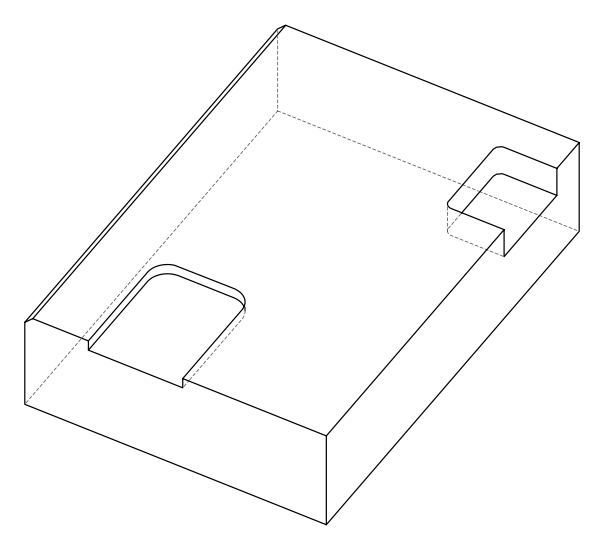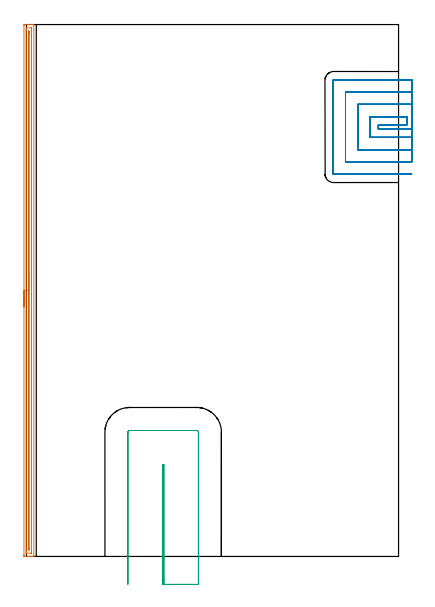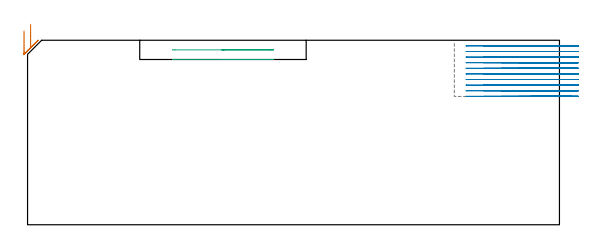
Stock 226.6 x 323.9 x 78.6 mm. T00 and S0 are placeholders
(PLAN: 3 operations, 2 tool changes, 23.9 min)
(1 AREA_MILL | FG_CHAMFER_SURFACE | UGT0205_001 | 7.93 min | 5836 mm3)
(2 MILL_SLOT | SLOT_PARTIAL_RECTANGULAR | NXT0201_013 | Follow Part, ap 2.5, ae 75% | 14.22 min | 72113 mm3)
(3 MILL_SLOT_1 | SLOT_PARTIAL_RECTANGULAR_1 | UGT0201_006 | Follow Part, ap 7, ae 75% | 1.73 min | 51940 mm3)
(TOOL UGT0205_001 | Chamfer Mill 20 x 3 x 45 deg. | D20 FL50 Z2)
(TOOL NXT0201_013 | ENDMILL 10mm | D10 FL30 Z4)
(TOOL UGT0201_006 | End Mill 28 mm | D28 FL25 Z2)
(OP 1 AREA_MILL)
G17 G21 G94 G90
T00 M6
G54
G17 G0 G90 X-1.5 Y151.95 S1061 M3
G43 Z88.6 H0
Z82.6
G94 G1 Y151.988 Z81.728 F250.
Y152.102 Z80.864
Y152.291 Z80.012
Y152.553 Z79.18
Y152.887 Z78.374
Y153.29 Z77.6
Y153.758 Z76.864
Y154.29 Z76.172
Y154.879 Z75.529
Y155.522 Z74.94
Y156.214 Z74.409
Y156.95 Z73.94
Y157.724 Z73.537
Y158.53 Z73.203
Y159.362 Z72.941
Y160.214 Z72.752
Y161.078 Z72.638
Y161.95 Z72.6
X-1.499 Y323.276 Z72.601
X-1.497 Y323.653
X-1.492 Y323.89 Z72.604
X-1.127 Y323.9 Z72.969
X1.5 Z75.594
X2.029 Z76.126
X2.376 Z76.472
X2.905 Z77.001
X3.252 Z77.346
X3.945 Z78.045
X4.205 Z78.305
X4.354 Y323.898 Z78.447
X4.497 Y323.89 Z78.589
X4.5 Y323.723 Z78.6
Y0.177
X4.498 Y0.01 Z78.589
X4.354 Y0.002 Z78.447
X4.205 Y0. Z78.304
X3.946 Z78.045
X3.252 Z77.346
X2.029 Z76.126
X1.5 Z75.594
X0.889 Z74.984
X-1.127 Y0.001 Z72.969
X-1.346 Y0.004 Z72.75
X-1.492 Y0.01 Z72.604
X-1.497 Y0.247 Z72.601
X-1.499 Y0.624
X-1.5 Y1.004 Z72.6
Y161.95
X-0.086 Z74.014
X-0.085 Y321.319 Z74.015
X-0.084 Y321.488 Z74.016
X-0.08 Y321.85 Z74.02
X-0.079 Y321.886 Z74.021
X-0.021 Y321.891 Z74.079
X0.087 Y321.896 Z74.187
X0.222 Y321.899 Z74.322
X2.849 Z76.949
X3.024 Y321.894 Z77.124
X3.056 Y321.89 Z77.156
X3.079 Y321.883 Z77.179
X3.08 Y321.843 Z77.18
X3.084 Y321.659 Z77.184
X3.085 Y321.488 Z77.185
X3.086 Y320.764 Z77.186
X3.085 Y2.581 Z77.185
X3.084 Y2.412 Z77.184
X3.08 Y2.05 Z77.18
X3.079 Y2.014 Z77.179
X3.02 Y2.009 Z77.12
X2.913 Y2.004 Z77.013
X2.778 Y2.001 Z76.878
X0.151 Z74.251
X-0.024 Y2.006 Z74.076
X-0.056 Y2.01 Z74.044
X-0.079 Y2.017 Z74.021
X-0.08 Y2.057 Z74.02
X-0.084 Y2.241 Z74.016
X-0.085 Y2.412 Z74.015
X-0.086 Y3.136 Z74.014
Y161.95
X1.328 Z75.428
X1.329 Y318.982 Z75.429
X1.331 Y319.701 Z75.431
X1.334 Y319.871 Z75.434
X1.336 Y319.89 Z75.436
X1.354 Y319.893 Z75.454
X1.402 Y319.894 Z75.502
X1.5 Y319.89 Z75.6
X1.665 Y319.867 Z75.765
X1.668 Y319.701 Z75.768
X1.67 Y319.527 Z75.77
X1.671 Y318.807 Z75.771
X1.672 Y318.632 Z75.772
X1.671 Y4.918 Z75.771
X1.669 Y4.199 Z75.769
X1.666 Y4.029 Z75.766
X1.664 Y4.01 Z75.764
X1.646 Y4.007 Z75.746
X1.598 Y4.006 Z75.698
X1.5 Y4.01 Z75.6
X1.335 Y4.033 Z75.435
X1.332 Y4.199 Z75.432
X1.33 Y4.373 Z75.43
X1.329 Y5.093 Z75.429
X1.328 Y5.268 Z75.428
Y161.95
Y162.822 Z75.467
Y163.686 Z75.58
Y164.538 Z75.769
Y165.37 Z76.032
Y166.176 Z76.365
Y166.95 Z76.768
Y167.686 Z77.237
Y168.378 Z77.768
Y169.021 Z78.357
Y169.61 Z79.001
Y170.142 Z79.693
Y170.61 Z80.428
Y171.013 Z81.202
Y171.347 Z82.008
Y171.609 Z82.84
Y171.798 Z83.692
Y171.912 Z84.557
Y171.95 Z85.428
G0 Z88.6
M5
M2
(OP 2 MILL_SLOT)
G17 G21 G94 G90
T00 M6
G54
G17 G0 G90 X234.6 Y260.2 S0 M3
G43 Z88.6 H0
Z76.21
G94 G1 X231.6 F250.
X214.3 F500.
Y262.8
X231.6
Y267.8
X209.3
Y255.2
X231.6
X234.6 F250.
Y275.3
X231.6
X201.8 F500.
Y247.7
X231.6
X234.6 F250.
Y282.8
X231.6
X194.3 F500.
Y240.2
X231.6
X234.6 F250.
Y290.3
X231.6
X187.1 F500.
G3 X186.8 Y290. R0.3
G1 Y233.
G3 X187.1 Y232.7 R0.3
G1 X231.6
X234.6 F250.
G0 Y260.2 Z73.82
G1 X231.6
X214.3 F500.
Y262.8
X231.6
Y267.8
X209.3
Y255.2
X231.6
X234.6 F250.
Y275.3
X231.6
X201.8 F500.
Y247.7
X231.6
X234.6 F250.
Y282.8
X231.6
X194.3 F500.
Y240.2
X231.6
X234.6 F250.
Y290.3
X231.6
X187.1 F500.
G3 X186.8 Y290. R0.3
G1 Y233.
G3 X187.1 Y232.7 R0.3
G1 X231.6
X234.6 F250.
G0 Y260.2 Z71.43
G1 X231.6
X214.3 F500.
Y262.8
X231.6
Y267.8
X209.3
Y255.2
X231.6
X234.6 F250.
Y275.3
X231.6
X201.8 F500.
Y247.7
X231.6
X234.6 F250.
Y282.8
X231.6
X194.3 F500.
Y240.2
X231.6
X234.6 F250.
Y290.3
X231.6
X187.1 F500.
G3 X186.8 Y290. R0.3
G1 Y233.
G3 X187.1 Y232.7 R0.3
G1 X231.6
X234.6 F250.
G0 Y260.2 Z69.04
G1 X231.6
X214.3 F500.
Y262.8
X231.6
Y267.8
X209.3
Y255.2
X231.6
X234.6 F250.
Y275.3
X231.6
X201.8 F500.
Y247.7
X231.6
X234.6 F250.
Y282.8
X231.6
X194.3 F500.
Y240.2
X231.6
X234.6 F250.
Y290.3
X231.6
X187.1 F500.
G3 X186.8 Y290. R0.3
G1 Y233.
G3 X187.1 Y232.7 R0.3
G1 X231.6
X234.6 F250.
G0 Y260.2 Z66.65
G1 X231.6
X214.3 F500.
Y262.8
X231.6
Y267.8
X209.3
Y255.2
X231.6
X234.6 F250.
Y275.3
X231.6
X201.8 F500.
Y247.7
X231.6
X234.6 F250.
Y282.8
X231.6
X194.3 F500.
Y240.2
X231.6
X234.6 F250.
Y290.3
X231.6
X187.1 F500.
G3 X186.8 Y290. R0.3
G1 Y233.
G3 X187.1 Y232.7 R0.3
G1 X231.6
X234.6 F250.
G0 Y260.2 Z64.26
G1 X231.6
X214.3 F500.
Y262.8
X231.6
Y267.8
X209.3
Y255.2
X231.6
X234.6 F250.
Y275.3
X231.6
X201.8 F500.
Y247.7
X231.6
X234.6 F250.
Y282.8
X231.6
X194.3 F500.
Y240.2
X231.6
X234.6 F250.
Y290.3
X231.6
X187.1 F500.
G3 X186.8 Y290. R0.3
G1 Y233.
G3 X187.1 Y232.7 R0.3
G1 X231.6
X234.6 F250.
G0 Y260.2 Z61.87
G1 X231.6
X214.3 F500.
Y262.8
X231.6
Y267.8
X209.3
Y255.2
X231.6
X234.6 F250.
Y275.3
X231.6
X201.8 F500.
Y247.7
X231.6
X234.6 F250.
Y282.8
X231.6
X194.3 F500.
Y240.2
X231.6
X234.6 F250.
Y290.3
X231.6
X187.1 F500.
G3 X186.8 Y290. R0.3
G1 Y233.
G3 X187.1 Y232.7 R0.3
G1 X231.6
X234.6 F250.
G0 Y260.2 Z59.48
G1 X231.6
X214.3 F500.
Y262.8
X231.6
Y267.8
X209.3
Y255.2
X231.6
X234.6 F250.
Y275.3
X231.6
X201.8 F500.
Y247.7
X231.6
X234.6 F250.
Y282.8
X231.6
X194.3 F500.
Y240.2
X231.6
X234.6 F250.
Y290.3
X231.6
X187.1 F500.
G3 X186.8 Y290. R0.3
G1 Y233.
G3 X187.1 Y232.7 R0.3
G1 X231.6
X234.6 F250.
G0 Y260.2 Z57.09
G1 X231.6
X214.3 F500.
Y262.8
X231.6
Y267.8
X209.3
Y255.2
X231.6
X234.6 F250.
Y275.3
X231.6
X201.8 F500.
Y247.7
X231.6
X234.6 F250.
Y282.8
X231.6
X194.3 F500.
Y240.2
X231.6
X234.6 F250.
Y290.3
X231.6
X187.1 F500.
G3 X186.8 Y290. R0.3
G1 Y233.
G3 X187.1 Y232.7 R0.3
G1 X231.6
X234.6 F250.
G0 Y260.2 Z54.7
G1 X231.6
X214.3 F500.
Y262.8
X231.6
Y267.8
X209.3
Y255.2
X231.6
X234.6 F250.
Y275.3
X231.6
X201.8 F500.
Y247.7
X231.6
X234.6 F250.
Y282.8
X231.6
X194.3 F500.
Y240.2
X231.6
X234.6 F250.
Y290.3
X231.6
X187.1 F500.
G3 X186.8 Y290. R0.3
G1 Y233.
G3 X187.1 Y232.7 R0.3
G1 X231.6
X234.6 F250.
G0 Z88.6
M5
M2
(OP 3 MILL_SLOT_1)
G17 G21 G94 G90
T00 M6
G54
G17 G0 G90 X83.7 Y-17. S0 M3
G43 Z88.6 H0
Z74.5
G94 G1 Y-14. F250.
Y55.7 F500.
X82.8
Y-14.
Y-17. F250.
X104.7
Y-14.
Y75.7 F500.
G3 X103.7 Y76.7 R1.
G1 X62.8
G3 X61.8 Y75.7 R1.
G1 Y-14.
Y-17. F250.
G0 X83.7 Z70.4
G1 Y-14.
Y55.7 F500.
X82.8
Y-14.
Y-17. F250.
X104.7
Y-14.
Y75.7 F500.
G3 X103.7 Y76.7 R1.
G1 X62.8
G3 X61.8 Y75.7 R1.
G1 Y-14.
Y-17. F250.
G0 Z88.6
M5
M2
